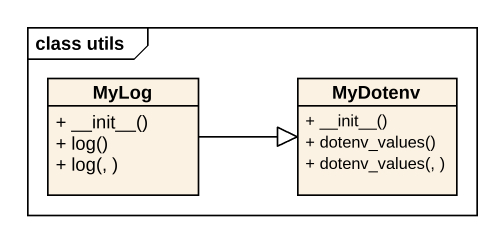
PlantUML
@startuml
mainframe class utils
hide circle
hide empty members
skinparam classAttributeIconSize 0
class MyLog {
  + ~__init~__()
  + log()
  + log(, )
}
class MyDotenv {
  + ~__init~__()
  + dotenv_values()
  + dotenv_values(, )
}
MyLog -right-|> MyDotenv
@enduml
